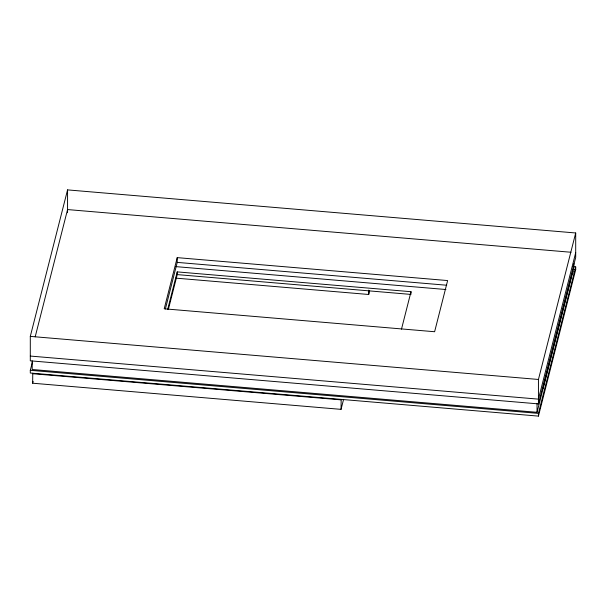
<?xml version="1.0" encoding="UTF-8"?>
<svg xmlns="http://www.w3.org/2000/svg" width="606" height="606" viewBox="0 0 606 606"><rect width="100%" height="100%" fill="white"/><g stroke="black" fill="none" stroke-linecap="round" stroke-linejoin="round"><path stroke-width="0.91" d="M30.3 336.383L67.561 189.89L575.7 232.977L575.7 257.406L538.439 403.891L30.3 360.812L30.3 336.383L538.439 379.462L575.7 232.977M35.193 336.83L67.561 209.57L570.988 252.255M572.875 266.663L575.7 266.905L575.7 269.617L538.439 416.11L30.3 373.023L30.3 370.311L32.398 362.07M343.572 399.415L341.042 409.361L32.648 383.212L32.769 373.235M32.648 383.212L33.103 381.401M177.225 257.633L164.211 308.802L434.616 331.732L447.629 280.563L177.225 257.633L177.225 262.39L165.377 308.984M167.695 309.348L177.225 271.889L411.012 291.706L411.012 293.516M168.392 309.325L177.225 274.601L177.225 271.889M341.042 409.361L341.163 399.384M175.732 278.124L368.706 294.486L369.622 290.865M401.483 329.172L411.012 291.706M575.7 252.657L538.439 399.142L30.3 356.063M32.186 360.865L32.186 369.501L537.037 412.307L573.814 267.716L573.814 263.398M538.439 416.11L538.439 413.39L575.7 266.905M572.875 269.382L575.7 269.617M177.225 262.39L446.69 285.229M175.581 266.602L445.933 289.524M177.225 274.601L411.012 294.425M30.3 370.311L538.439 413.39M32.648 373.713L341.042 399.862M572.875 273.427L572.875 270.837L543.446 386.522L543.446 388.249M543.446 394.294L543.446 396.021M538.439 379.462L538.439 403.891M537.037 403.664L537.037 412.307M368.706 290.168L368.706 294.486M67.561 189.89L67.561 212.736"/></g></svg>
